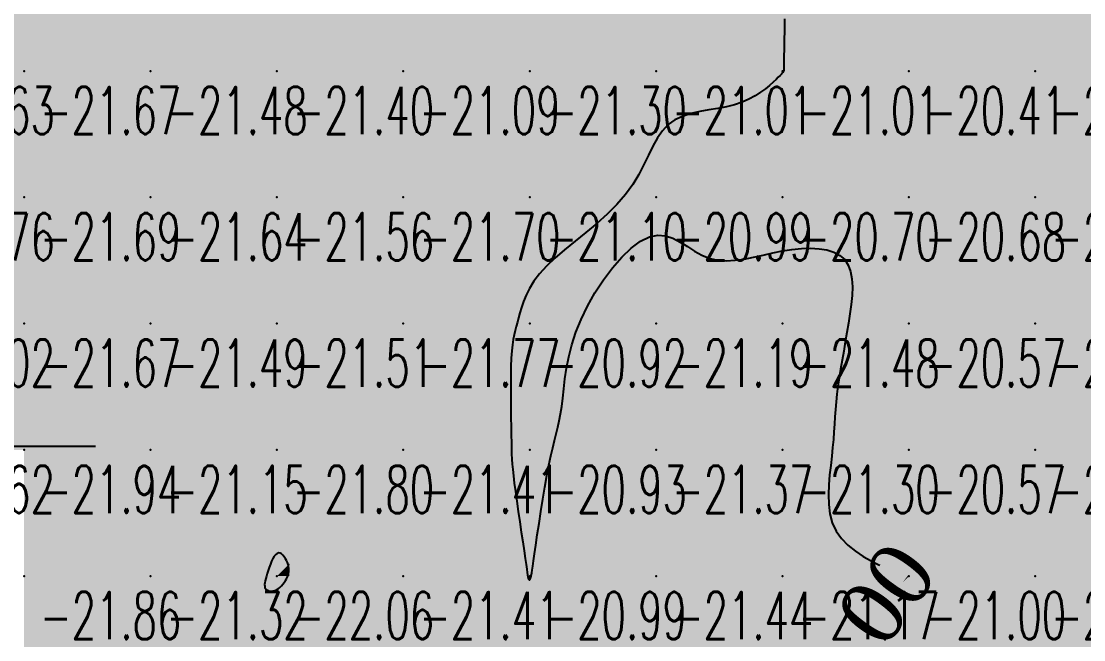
# Model space of a CAD drawing. Header units: millimetres. Extents: x 88261 to 90953, y 390274 to 392322.
# Drawn here: x 89000 to 89084.1, y 391482.2 to 391531.2 of the extents above; entities that cross this region are included whole.
import ezdxf
from ezdxf.enums import TextEntityAlignment as Align

# ---------------------------------------------------------------- set-up
doc = ezdxf.new("R2010")
doc.units = ezdxf.units.MM
doc.header["$LTSCALE"] = 25
for name, color, linetype in [('Carroyage(1)_Croix', 7, 'Continuous'), ('CN_03_00', 7, 'Continuous'), ('Cotation Courbes de niveau', 7, 'Continuous'), ('COTEAlt', 7, 'Continuous'), ('TN_COLORIAGE', 7, 'Continuous')]:
    doc.layers.add(name, color=color, linetype=linetype)
doc.styles.add('Simplex 1.0', font='Simplex.shx', dxfattribs={"width": 0.99, "height": 2.5})
doc.styles.get("Standard").update_dxf_attribs({"font": 'times.ttf'})

# ---------------------------------------------------------------- blocks, each defined once
blk = doc.blocks.new('COTE')
at = {"color": 0}
blk.add_point((0, 0), dxfattribs=at)
at = {"layer": 'COTEAlt'}
blk.add_attdef('ALT', text='', height=3.75, dxfattribs=at).set_placement((1.25, -1.25), align=Align.TOP_LEFT)

msp = doc.modelspace()

# ---------------------------------------------------------------- linework, layer by layer
at = {"layer": 'Carroyage(1)_Croix'}
msp.add_line((88993.4, 391497.54), (89005.9, 391497.54), dxfattribs=at)
at = {"layer": 'CN_03_00', "elevation": -21, "flags": 128}
msp.add_lwpolyline([(89060.411, 391531.365), (89060.394, 391530.474), (89060.38, 391529.662), (89060.369, 391528.966), (89060.36, 391528.415), (89060.354, 391527.997), (89060.35, 391527.695), (89060.346, 391527.487), (89060.344, 391527.355), (89060.341, 391527.28), (89060.337, 391527.242), (89060.332, 391527.222), (89060.325, 391527.202), (89060.309, 391527.176), (89060.281, 391527.137), (89060.233, 391527.081), (89060.161, 391527.002), (89060.057, 391526.895), (89059.917, 391526.756), (89059.735, 391526.577), (89059.505, 391526.358), (89059.226, 391526.107), (89058.896, 391525.835), (89058.516, 391525.554), (89058.082, 391525.276), (89057.596, 391525.012), (89057.055, 391524.773), (89056.458, 391524.571), (89055.807, 391524.412), (89055.119, 391524.282), (89054.41, 391524.161), (89053.698, 391524.029), (89053.003, 391523.867), (89052.343, 391523.653), (89051.735, 391523.37), (89051.197, 391522.996), (89050.741, 391522.517), (89050.348, 391521.945), (89049.991, 391521.295), (89049.644, 391520.584), (89049.281, 391519.828), (89048.876, 391519.043), (89048.402, 391518.245), (89047.833, 391517.45), (89047.153, 391516.673), (89046.382, 391515.915), (89045.551, 391515.178), (89044.691, 391514.46), (89043.833, 391513.763), (89043.007, 391513.086), (89042.244, 391512.43), (89041.575, 391511.795), (89041.022, 391511.181), (89040.578, 391510.59), (89040.229, 391510.026), (89039.959, 391509.491), (89039.753, 391508.988), (89039.596, 391508.519), (89039.473, 391508.087), (89039.369, 391507.696), (89039.271, 391507.344), (89039.178, 391507.015), (89039.092, 391506.693), (89039.013, 391506.357), (89038.942, 391505.989), (89038.881, 391505.571), (89038.831, 391505.084), (89038.793, 391504.509), (89038.767, 391503.836), (89038.753, 391503.082), (89038.747, 391502.276), (89038.749, 391501.445), (89038.755, 391500.615), (89038.765, 391499.812), (89038.777, 391499.065), (89038.787, 391498.4), (89038.796, 391497.834), (89038.805, 391497.35), (89038.817, 391496.919), (89038.835, 391496.515), (89038.862, 391496.109), (89038.901, 391495.675), (89038.954, 391495.185), (89039.026, 391494.611), (89039.117, 391493.935), (89039.223, 391493.179), (89039.339, 391492.372), (89039.461, 391491.545), (89039.582, 391490.728), (89039.699, 391489.951), (89039.805, 391489.246), (89039.895, 391488.641), (89039.966, 391488.16), (89040.019, 391487.793), (89040.058, 391487.525), (89040.084, 391487.338), (89040.101, 391487.217), (89040.112, 391487.143), (89040.12, 391487.102), (89040.128, 391487.075), (89040.137, 391487.051), (89040.149, 391487.026), (89040.163, 391487.002), (89040.178, 391486.981), (89040.194, 391486.965), (89040.211, 391486.954), (89040.228, 391486.95), (89040.245, 391486.954), (89040.262, 391486.968), (89040.278, 391486.99), (89040.294, 391487.019), (89040.309, 391487.052), (89040.323, 391487.089), (89040.335, 391487.126), (89040.347, 391487.164), (89040.357, 391487.199), (89040.366, 391487.234), (89040.376, 391487.284), (89040.39, 391487.37), (89040.412, 391487.51), (89040.443, 391487.724), (89040.488, 391488.031), (89040.549, 391488.451), (89040.629, 391489.004), (89040.73, 391489.699), (89040.849, 391490.513), (89040.983, 391491.413), (89041.129, 391492.365), (89041.284, 391493.337), (89041.443, 391494.296), (89041.605, 391495.209), (89041.764, 391496.042), (89041.919, 391496.772), (89042.068, 391497.413), (89042.21, 391497.989), (89042.343, 391498.521), (89042.468, 391499.034), (89042.582, 391499.55), (89042.685, 391500.093), (89042.776, 391500.685), (89042.857, 391501.346), (89042.939, 391502.074), (89043.038, 391502.865), (89043.169, 391503.713), (89043.347, 391504.614), (89043.586, 391505.561), (89043.902, 391506.551), (89044.309, 391507.577), (89044.817, 391508.631), (89045.413, 391509.683), (89046.075, 391510.701), (89046.785, 391511.652), (89047.524, 391512.502), (89048.271, 391513.22), (89049.007, 391513.77), (89049.712, 391514.122), (89050.371, 391514.254), (89050.992, 391514.198), (89051.583, 391513.998), (89052.156, 391513.699), (89052.723, 391513.345), (89053.292, 391512.98), (89053.876, 391512.648), (89054.485, 391512.394), (89055.127, 391512.251), (89055.8, 391512.21), (89056.5, 391512.251), (89057.222, 391512.354), (89057.961, 391512.499), (89058.712, 391512.668), (89059.472, 391512.838), (89060.235, 391512.991), (89060.995, 391513.109), (89061.74, 391513.183), (89062.458, 391513.206), (89063.135, 391513.17), (89063.758, 391513.069), (89064.313, 391512.896), (89064.789, 391512.643), (89065.17, 391512.304), (89065.449, 391511.875), (89065.635, 391511.365), (89065.738, 391510.786), (89065.772, 391510.149), (89065.75, 391509.466), (89065.683, 391508.751), (89065.586, 391508.014), (89065.469, 391507.267), (89065.344, 391506.522), (89065.216, 391505.783), (89065.088, 391505.052), (89064.963, 391504.334), (89064.844, 391503.631), (89064.734, 391502.946), (89064.636, 391502.283), (89064.553, 391501.645), (89064.487, 391501.032), (89064.435, 391500.438), (89064.392, 391499.853), (89064.354, 391499.267), (89064.314, 391498.672), (89064.27, 391498.058), (89064.215, 391497.415), (89064.146, 391496.734), (89064.062, 391496.01), (89063.976, 391495.252), (89063.909, 391494.476), (89063.877, 391493.696), (89063.901, 391492.925), (89063.998, 391492.178), (89064.187, 391491.469), (89064.486, 391490.813), (89064.907, 391490.221), (89065.426, 391489.692), (89066.013, 391489.222), (89066.638, 391488.809), (89067.271, 391488.448), (89067.879, 391488.135), (89067.959, 391488.097)], dxfattribs=at)
at = {"layer": 'CN_03_00', "elevation": -22, "flags": 128}
msp.add_lwpolyline([(89021.129, 391487.327), (89021.168, 391487.466), (89021.192, 391487.603), (89021.2, 391487.74), (89021.193, 391487.878), (89021.17, 391488.018), (89021.131, 391488.163), (89021.077, 391488.313), (89021.008, 391488.469), (89020.925, 391488.624), (89020.831, 391488.769), (89020.728, 391488.895), (89020.619, 391488.995), (89020.504, 391489.058), (89020.387, 391489.078), (89020.27, 391489.045), (89020.155, 391488.954), (89020.043, 391488.812), (89019.934, 391488.629), (89019.83, 391488.415), (89019.732, 391488.181), (89019.641, 391487.937), (89019.557, 391487.693), (89019.481, 391487.46), (89019.415, 391487.245), (89019.36, 391487.05), (89019.317, 391486.875), (89019.288, 391486.718), (89019.275, 391486.578), (89019.279, 391486.456), (89019.302, 391486.35), (89019.346, 391486.259), (89019.41, 391486.183), (89019.494, 391486.124), (89019.594, 391486.081), (89019.706, 391486.057), (89019.828, 391486.051), (89019.958, 391486.067), (89020.091, 391486.103), (89020.224, 391486.163), (89020.356, 391486.245), (89020.483, 391486.348), (89020.605, 391486.467), (89020.72, 391486.599), (89020.826, 391486.74), (89020.922, 391486.887), (89021.005, 391487.036), (89021.075, 391487.184), (89021.129, 391487.327)], close=True, dxfattribs=at)
at = {"layer": 'TN_COLORIAGE', "color": 233}
for points in [[(88990.249, 391537.239, -21.647), (88990.249, 391527.239, -21.647), (89000.249, 391537.239, -21.647)], [(88990.249, 391527.239, -21.647), (89000.249, 391527.239, -21.647), (89000.249, 391537.239, -21.647)], [(89000.249, 391527.239, -21.337), (89010.249, 391527.239, -21.337), (89010.249, 391537.239, -21.337)], [(89000.249, 391537.239, -21.337), (89000.249, 391527.239, -21.337), (89010.249, 391537.239, -21.337)], [(89010.249, 391537.239, -21.232), (89010.249, 391527.239, -21.232), (89020.249, 391537.239, -21.232)], [(89010.249, 391527.239, -21.232), (89020.249, 391527.239, -21.232), (89020.249, 391537.239, -21.232)], [(89020.249, 391527.239, -21), (89029.587, 391536.578, -21), (89020.249, 391537.239, -21), (89029.166, 391537.239, -21)], [(89020.249, 391527.239, -21), (89029.587, 391536.578, -21), (89030.249, 391527.239, -21), (89030.249, 391534.759, -21)], [(89030.249, 391527.239, -21.048), (89040.249, 391527.239, -21.048), (89040.249, 391537.239, -21.048)], [(89030.249, 391527.239, -21), (89030.249, 391534.759, -21), (89040.249, 391537.239, -21), (89033.933, 391537.239, -21)], [(89040.249, 391527.239, -21.11), (89050.249, 391527.239, -21.11), (89050.249, 391537.239, -21.11)], [(89040.249, 391537.239, -21.11), (89040.249, 391527.239, -21.11), (89050.249, 391537.239, -21.11)], [(89050.249, 391527.239, -21.017), (89060.249, 391527.239, -21.017), (89060.249, 391537.239, -21.017)], [(89050.249, 391537.239, -21.017), (89050.249, 391527.239, -21.017), (89060.249, 391537.239, -21.017)], [(89060.249, 391537.239, -21), (89060.504, 391537.239, -21), (89060.249, 391527.239, -21), (89060.339, 391527.33, -21)], [(88990.249, 391517.239, -21.667), (89000.249, 391517.239, -21.667), (89000.249, 391527.239, -21.667)], [(88990.249, 391527.239, -21.667), (88990.249, 391517.239, -21.667), (89000.249, 391527.239, -21.667)], [(89000.249, 391517.239, -21.477), (89010.249, 391517.239, -21.477), (89010.249, 391527.239, -21.477)], [(89000.249, 391527.239, -21.477), (89000.249, 391517.239, -21.477), (89010.249, 391527.239, -21.477)], [(89010.249, 391517.239, -21.399), (89020.249, 391517.239, -21.399), (89020.249, 391527.239, -21.399)], [(89010.249, 391527.239, -21.399), (89010.249, 391517.239, -21.399), (89020.249, 391527.239, -21.399)], [(89020.249, 391527.239, -21.086), (89020.249, 391517.239, -21.086), (89030.249, 391527.239, -21.086)], [(89020.249, 391517.239, -21.086), (89030.249, 391517.239, -21.086), (89030.249, 391527.239, -21.086)], [(89030.249, 391517.239, -21.303), (89040.249, 391517.239, -21.303), (89040.249, 391527.239, -21.303)], [(89030.249, 391527.239, -21.303), (89030.249, 391517.239, -21.303), (89040.249, 391527.239, -21.303)], [(89040.249, 391517.239, -21), (89049.126, 391517.239, -21), (89050.249, 391527.239, -21), (89050.249, 391524.17, -21)], [(89040.249, 391527.239, -21.006), (89040.249, 391517.239, -21.006), (89050.249, 391527.239, -21.006)], [(89060.249, 391527.239, -21), (89057.062, 391524.053, -21), (89050.249, 391527.239, -21), (89050.249, 391524.17, -21)], [(89060.249, 391527.043, -21.006), (89057.062, 391524.053, -21.006), (89060.249, 391527.239, -21.006)], [(89060.339, 391527.33, -21.006), (89060.351, 391527.239, -21.006), (89060.249, 391527.239, -21.006)], [(89060.351, 391527.239, -21.006), (89060.249, 391527.043, -21.006), (89060.249, 391527.239, -21.006)], [(88990.249, 391507.866, -21.692), (88990.74, 391507.731, -21.692), (88990.249, 391517.239, -21.692), (89000.249, 391517.239, -21.692)], [(88990.74, 391507.731, -21.669), (88990.708, 391507.239, -21.669), (89000.249, 391517.239, -21.669), (89000.249, 391507.239, -21.669)], [(89000.249, 391507.239, -21.644), (89010.249, 391507.239, -21.644), (89010.249, 391517.239, -21.644)], [(89000.249, 391517.239, -21.644), (89000.249, 391507.239, -21.644), (89010.249, 391517.239, -21.644)], [(89010.249, 391517.239, -21.563), (89010.249, 391507.239, -21.563), (89020.249, 391517.239, -21.563)], [(89010.249, 391507.239, -21.563), (89020.249, 391507.239, -21.563), (89020.249, 391517.239, -21.563)], [(89020.249, 391507.239, -21.697), (89030.249, 391507.239, -21.697), (89030.249, 391517.239, -21.697)], [(89020.249, 391517.239, -21.697), (89020.249, 391507.239, -21.697), (89030.249, 391517.239, -21.697)], [(89030.249, 391517.239, -21.103), (89030.249, 391507.239, -21.103), (89040.249, 391517.239, -21.103)], [(89030.249, 391507.239, -21), (89039.327, 391507.239, -21), (89040.249, 391517.239, -21), (89040.249, 391511.573, -21)], [(89040.249, 391511.573, -21.103), (89049.126, 391517.239, -21.103), (89040.249, 391517.239, -21.103)], [(89043.172, 391507.239, -21.19), (89050.249, 391516.6, -21.19), (89050.249, 391507.239, -21.19)], [(89054.103, 391511.093, -21.19), (89050.249, 391516.6, -21.19), (89050.249, 391507.239, -21.19)], [(89060.249, 391507.239, -21), (89060.249, 391513.389, -21), (89050.249, 391507.239, -21), (89054.103, 391511.093, -21)], [(89066.309, 391513.3, -21.485), (89060.249, 391513.389, -21.485), (89060.249, 391507.239, -21.485)], [(89065.537, 391507.239, -21.485), (89066.309, 391513.3, -21.485), (89060.249, 391507.239, -21.485)], [(88990.708, 391507.239, -21.625), (88990.249, 391506.832, -21.625), (89000.249, 391507.239, -21.625), (88990.249, 391497.239, -21.625)], [(88990.249, 391497.239, -21.669), (89000.249, 391497.239, -21.669), (89000.249, 391507.239, -21.669)], [(89000.249, 391497.239, -21.487), (89010.249, 391497.239, -21.487), (89010.249, 391507.239, -21.487)], [(89000.249, 391507.239, -21.487), (89000.249, 391497.239, -21.487), (89010.249, 391507.239, -21.487)], [(89010.249, 391507.239, -21.513), (89010.249, 391497.239, -21.513), (89020.249, 391507.239, -21.513)], [(89010.249, 391497.239, -21.513), (89020.249, 391497.239, -21.513), (89020.249, 391507.239, -21.513)], [(89020.249, 391497.239, -21.774), (89030.249, 391497.239, -21.774), (89030.249, 391507.239, -21.774)], [(89020.249, 391507.239, -21.774), (89020.249, 391497.239, -21.774), (89030.249, 391507.239, -21.774)], [(89030.249, 391507.239, -21), (89039.327, 391507.239, -21), (89030.249, 391497.239, -21), (89038.654, 391505.644, -21)], [(89050.249, 391497.239, -21), (89041.818, 391497.239, -21), (89050.249, 391507.239, -21), (89042.917, 391499.908, -21)], [(89043.172, 391507.239, -21.19), (89042.917, 391499.908, -21.19), (89050.249, 391507.239, -21.19)], [(89050.249, 391497.239, -21.485), (89060.249, 391497.239, -21.485), (89060.249, 391507.239, -21.485)], [(89050.249, 391507.239, -21.485), (89050.249, 391497.239, -21.485), (89060.249, 391507.239, -21.485)], [(89060.249, 391507.239, -21), (89065.537, 391507.239, -21), (89060.249, 391497.239, -21), (89064.357, 391501.348, -21)], [(89038.654, 391505.644, -21.414), (89038.816, 391497.239, -21.414), (89030.249, 391497.239, -21.414)], [(89064.353, 391497.239, -21.301), (89064.357, 391501.348, -21.301), (89060.249, 391497.239, -21.301)], [(89000.249, 391497.239, -21.15), (89000.249, 391487.239, -21.15), (89010.249, 391497.239, -21.15)], [(89000.249, 391487.239, -21.15), (89010.249, 391487.239, -21.15), (89010.249, 391497.239, -21.15)], [(89010.249, 391497.239, -21.801), (89010.249, 391487.239, -21.801), (89020.249, 391497.239, -21.801)], [(89020.249, 391489.699, -21.318), (89019.382, 391487.239, -21.318), (89020.249, 391497.239, -21.318), (89010.249, 391487.239, -21.318)], [(89020.249, 391489.699, -21.414), (89021.244, 391488.235, -21.414), (89020.249, 391497.239, -21.414), (89030.249, 391497.239, -21.414)], [(89021.244, 391488.235, -21.411), (89021.239, 391487.239, -21.411), (89030.249, 391497.239, -21.411), (89030.249, 391487.239, -21.411)], [(89030.249, 391497.239, -21), (89038.816, 391497.239, -21), (89030.249, 391487.239, -21), (89038.806, 391495.796, -21)], [(89050.249, 391487.239, -21), (89040.374, 391487.239, -21), (89050.249, 391497.239, -21), (89040.395, 391487.386, -21)], [(89041.818, 391497.239, -21.372), (89040.395, 391487.386, -21.372), (89050.249, 391497.239, -21.372)], [(89050.249, 391487.239, -21.301), (89060.249, 391487.239, -21.301), (89060.249, 391497.239, -21.301)], [(89050.249, 391497.239, -21.301), (89050.249, 391487.239, -21.301), (89060.249, 391497.239, -21.301)], [(89060.249, 391497.239, -21), (89064.353, 391497.239, -21), (89060.249, 391487.239, -21), (89063.109, 391490.1, -21)], [(89038.806, 391495.796, -21.411), (89040.116, 391487.239, -21.411), (89030.249, 391487.239, -21.411)], [(89063.109, 391490.1, -21.173), (89070.13, 391487.239, -21.173), (89060.249, 391487.239, -21.173)], [(89000.249, 391477.239, -21.318), (89010.249, 391477.239, -21.318), (89010.249, 391487.239, -21.318)], [(89000.249, 391487.239, -21.318), (89000.249, 391477.239, -21.318), (89010.249, 391487.239, -21.318)], [(89019.111, 391486.101, -21.318), (89019.382, 391487.239, -21.318), (89010.249, 391477.239, -21.318), (89010.249, 391487.239, -21.318)], [(89020.249, 391477.239, -21.411), (89030.249, 391477.239, -21.411), (89030.249, 391487.239, -21.411)], [(89020.249, 391485.909, -21.411), (89021.239, 391487.239, -21.411), (89020.249, 391477.239, -21.411), (89030.249, 391487.239, -21.411)], [(89030.249, 391487.239, -21), (89040.116, 391487.239, -21), (89030.249, 391477.239, -21), (89040.1, 391487.091, -21)], [(89030.249, 391477.239, -21), (89040.1, 391487.091, -21), (89040.249, 391477.239, -21), (89040.249, 391486.849, -21)], [(89040.249, 391477.239, -21.436), (89050.249, 391477.239, -21.436), (89050.249, 391487.239, -21.436)], [(89050.249, 391487.239, -21), (89040.374, 391487.239, -21), (89040.249, 391477.239, -21), (89040.249, 391486.849, -21)], [(89050.249, 391487.239, -21.173), (89050.249, 391477.239, -21.173), (89060.249, 391487.239, -21.173)], [(89050.249, 391477.239, -21.173), (89060.249, 391477.239, -21.173), (89060.249, 391487.239, -21.173)], [(89060.249, 391487.239, -21), (89070.13, 391487.239, -21), (89060.249, 391477.239, -21), (89069.804, 391486.795, -21)], [(89020.249, 391485.909, -21.496), (89019.111, 391486.101, -21.496), (89020.249, 391477.239, -21.496), (89010.249, 391477.239, -21.496)], [(89061.2, 391477.239, -21.045), (89069.804, 391486.795, -21.045), (89060.249, 391477.239, -21.045)]]:
    msp.add_solid(points, dxfattribs=at)
at = {"layer": 'TN_COLORIAGE', "color": 223}
for points in [[(89060.351, 391527.239, -20.333), (89060.339, 391527.33, -20.333), (89070.249, 391527.239, -20.333), (89070.249, 391537.239, -20.333)], [(89060.339, 391527.33, -20.333), (89060.504, 391537.239, -20.333), (89070.249, 391537.239, -20.333)], [(89070.249, 391527.239, -20.609), (89080.249, 391527.239, -20.609), (89080.249, 391537.239, -20.609)], [(89070.249, 391537.239, -20.609), (89070.249, 391527.239, -20.609), (89080.249, 391537.239, -20.609)], [(89080.249, 391527.239, -20.578), (89090.249, 391527.239, -20.578), (89090.249, 391537.239, -20.578)], [(89080.249, 391537.239, -20.578), (89080.249, 391527.239, -20.578), (89090.249, 391537.239, -20.578)], [(89060.249, 391517.239, -20.411), (89070.249, 391517.239, -20.411), (89070.249, 391527.239, -20.411)], [(89060.249, 391527.043, -20.411), (89060.351, 391527.239, -20.411), (89060.249, 391517.239, -20.411), (89070.249, 391527.239, -20.411)], [(89070.249, 391517.239, -20.962), (89080.249, 391517.239, -20.962), (89080.249, 391527.239, -20.962)], [(89070.249, 391527.239, -20.962), (89070.249, 391517.239, -20.962), (89080.249, 391527.239, -20.962)], [(89080.249, 391517.239, -20.539), (89090.249, 391517.239, -20.539), (89090.249, 391527.239, -20.539)], [(89080.249, 391527.239, -20.539), (89080.249, 391517.239, -20.539), (89090.249, 391527.239, -20.539)], [(89057.062, 391524.053, -20.697), (89060.249, 391527.043, -20.697), (89050.249, 391517.239, -20.697), (89060.249, 391517.239, -20.697)], [(89050.249, 391524.17, -20.987), (89049.126, 391517.239, -20.987), (89050.249, 391517.239, -20.987)], [(89050.249, 391524.17, -20.987), (89057.062, 391524.053, -20.987), (89050.249, 391517.239, -20.987)], [(89050.249, 391516.6, -20.921), (89043.172, 391507.239, -20.921), (89050.249, 391517.239, -20.921), (89040.249, 391507.239, -20.921)], [(89049.126, 391517.239, -20.921), (89040.249, 391511.573, -20.921), (89050.249, 391517.239, -20.921), (89040.249, 391507.239, -20.921)], [(89050.249, 391516.6, -20.697), (89054.103, 391511.093, -20.697), (89050.249, 391517.239, -20.697), (89060.249, 391517.239, -20.697)], [(89054.103, 391511.093, -20.697), (89060.249, 391513.389, -20.697), (89060.249, 391517.239, -20.697)], [(89060.249, 391513.389, -20.685), (89066.309, 391513.3, -20.685), (89060.249, 391517.239, -20.685), (89070.249, 391517.239, -20.685)], [(89066.309, 391513.3, -20.568), (89065.537, 391507.239, -20.568), (89070.249, 391517.239, -20.568), (89070.249, 391507.239, -20.568)], [(89070.249, 391507.239, -20.915), (89080.249, 391507.239, -20.915), (89080.249, 391517.239, -20.915)], [(89070.249, 391517.239, -20.915), (89070.249, 391507.239, -20.915), (89080.249, 391517.239, -20.915)], [(89080.249, 391507.239, -20.669), (89090.249, 391507.239, -20.669), (89090.249, 391517.239, -20.669)], [(89080.249, 391517.239, -20.669), (89080.249, 391507.239, -20.669), (89090.249, 391517.239, -20.669)], [(89040.249, 391511.573, -20.921), (89039.327, 391507.239, -20.921), (89040.249, 391507.239, -20.921)], [(89038.816, 391497.239, -20.921), (89038.654, 391505.644, -20.921), (89040.249, 391497.239, -20.921), (89040.249, 391507.239, -20.921)], [(89038.654, 391505.644, -20.921), (89039.327, 391507.239, -20.921), (89040.249, 391507.239, -20.921)], [(89042.917, 391499.908, -20.921), (89043.172, 391507.239, -20.921), (89040.249, 391497.239, -20.921), (89040.249, 391507.239, -20.921)], [(89064.357, 391501.348, -20.568), (89064.353, 391497.239, -20.568), (89070.249, 391507.239, -20.568), (89070.249, 391497.239, -20.568)], [(89064.357, 391501.348, -20.568), (89065.537, 391507.239, -20.568), (89070.249, 391507.239, -20.568)], [(89070.249, 391497.239, -20.835), (89080.249, 391497.239, -20.835), (89080.249, 391507.239, -20.835)], [(89070.249, 391507.239, -20.835), (89070.249, 391497.239, -20.835), (89080.249, 391507.239, -20.835)], [(89080.249, 391507.239, -20.786), (89080.249, 391497.239, -20.786), (89090.249, 391507.239, -20.786)], [(89080.249, 391497.239, -20.786), (89090.249, 391497.239, -20.786), (89090.249, 391507.239, -20.786)], [(89042.917, 391499.908, -20.931), (89041.818, 391497.239, -20.931), (89040.249, 391497.239, -20.931)], [(89038.806, 391495.796, -20.931), (89038.816, 391497.239, -20.931), (89040.249, 391497.239, -20.931)], [(89040.116, 391487.239, -20.931), (89038.806, 391495.796, -20.931), (89040.249, 391487.239, -20.931), (89040.249, 391497.239, -20.931)], [(89040.395, 391487.386, -20.931), (89041.818, 391497.239, -20.931), (89040.249, 391487.239, -20.931), (89040.249, 391497.239, -20.931)], [(89063.109, 391490.1, -20.568), (89064.353, 391497.239, -20.568), (89070.249, 391497.239, -20.568)], [(89070.13, 391487.239, -20.568), (89063.109, 391490.1, -20.568), (89070.249, 391487.239, -20.568), (89070.249, 391497.239, -20.568)], [(89070.249, 391487.239, -20.438), (89080.249, 391487.239, -20.438), (89080.249, 391497.239, -20.438)], [(89070.249, 391497.239, -20.438), (89070.249, 391487.239, -20.438), (89080.249, 391497.239, -20.438)], [(89080.249, 391487.239, -20.987), (89090.249, 391487.239, -20.987), (89090.249, 391497.239, -20.987)], [(89080.249, 391497.239, -20.987), (89080.249, 391487.239, -20.987), (89090.249, 391497.239, -20.987)], [(89040.1, 391487.091, -20.994), (89040.116, 391487.239, -20.994), (89040.249, 391487.239, -20.994)], [(89040.249, 391486.849, -20.994), (89040.1, 391487.091, -20.994), (89040.249, 391487.239, -20.994)], [(89040.395, 391487.386, -20.994), (89040.374, 391487.239, -20.994), (89040.249, 391487.239, -20.994)], [(89040.249, 391486.849, -20.994), (89040.374, 391487.239, -20.994), (89040.249, 391487.239, -20.994)], [(89069.804, 391486.795, -20.573), (89061.2, 391477.239, -20.573), (89070.249, 391487.239, -20.573), (89070.249, 391477.239, -20.573)], [(89069.804, 391486.795, -20.998), (89070.13, 391487.239, -20.998), (89070.249, 391487.239, -20.998)], [(89070.249, 391477.239, -20.529), (89080.249, 391477.239, -20.529), (89080.249, 391487.239, -20.529)], [(89070.249, 391487.239, -20.529), (89070.249, 391477.239, -20.529), (89080.249, 391487.239, -20.529)], [(89080.249, 391477.239, -20.819), (89090.249, 391477.239, -20.819), (89090.249, 391487.239, -20.819)], [(89080.249, 391487.239, -20.819), (89080.249, 391477.239, -20.819), (89090.249, 391487.239, -20.819)]]:
    msp.add_solid(points, dxfattribs=at)
at = {"layer": 'TN_COLORIAGE', "color": 243}
for points in [[(89019.382, 391487.239, -22.065), (89020.249, 391489.699, -22.065), (89020.249, 391487.239, -22.065)], [(89021.244, 391488.235, -22.065), (89020.249, 391489.699, -22.065), (89020.249, 391487.239, -22.065)], [(89021.239, 391487.239, -22.065), (89021.244, 391488.235, -22.065), (89020.249, 391487.239, -22.065)], [(89019.111, 391486.101, -22.065), (89020.249, 391485.909, -22.065), (89020.249, 391487.239, -22.065)], [(89019.382, 391487.239, -22.065), (89019.111, 391486.101, -22.065), (89020.249, 391487.239, -22.065)], [(89021.239, 391487.239, -22.065), (89020.249, 391485.909, -22.065), (89020.249, 391487.239, -22.065)]]:
    msp.add_solid(points, dxfattribs=at)

# ---------------------------------------------------------------- block references
at = {"layer": 'COTEAlt'}
ref = msp.add_blockref('COTE', (88990.249, 391527.239), dxfattribs=at)
ref.add_attrib('ALT', '-21.63', dxfattribs={"height": 3.75, "style": 'Simplex 1.0', "width": 0.6}).set_placement((88991.499, 391525.989), align=Align.TOP_LEFT)
ref = msp.add_blockref('COTE', (89000.249, 391527.239), dxfattribs=at)
ref.add_attrib('ALT', '-21.67', dxfattribs={"height": 3.75, "style": 'Simplex 1.0', "width": 0.6}).set_placement((89001.499, 391525.989), align=Align.TOP_LEFT)
ref = msp.add_blockref('COTE', (89010.249, 391527.239), dxfattribs=at)
ref.add_attrib('ALT', '-21.48', dxfattribs={"height": 3.75, "style": 'Simplex 1.0', "width": 0.6}).set_placement((89011.499, 391525.989), align=Align.TOP_LEFT)
ref = msp.add_blockref('COTE', (89020.249, 391527.239), dxfattribs=at)
ref.add_attrib('ALT', '-21.40', dxfattribs={"height": 3.75, "style": 'Simplex 1.0', "width": 0.6}).set_placement((89021.499, 391525.989), align=Align.TOP_LEFT)
ref = msp.add_blockref('COTE', (89030.249, 391527.239), dxfattribs=at)
ref.add_attrib('ALT', '-21.09', dxfattribs={"height": 3.75, "style": 'Simplex 1.0', "width": 0.6}).set_placement((89031.499, 391525.989), align=Align.TOP_LEFT)
ref = msp.add_blockref('COTE', (89040.249, 391527.239), dxfattribs=at)
ref.add_attrib('ALT', '-21.30', dxfattribs={"height": 3.75, "style": 'Simplex 1.0', "width": 0.6}).set_placement((89041.499, 391525.989), align=Align.TOP_LEFT)
ref = msp.add_blockref('COTE', (89050.249, 391527.239), dxfattribs=at)
ref.add_attrib('ALT', '-21.01', dxfattribs={"height": 3.75, "style": 'Simplex 1.0', "width": 0.6}).set_placement((89051.499, 391525.989), align=Align.TOP_LEFT)
ref = msp.add_blockref('COTE', (89060.249, 391527.239), dxfattribs=at)
ref.add_attrib('ALT', '-21.01', dxfattribs={"height": 3.75, "style": 'Simplex 1.0', "width": 0.6}).set_placement((89061.499, 391525.989), align=Align.TOP_LEFT)
ref = msp.add_blockref('COTE', (89070.249, 391527.239), dxfattribs=at)
ref.add_attrib('ALT', '-20.41', dxfattribs={"height": 3.75, "style": 'Simplex 1.0', "width": 0.6}).set_placement((89071.499, 391525.989), align=Align.TOP_LEFT)
ref = msp.add_blockref('COTE', (89080.249, 391527.239), dxfattribs=at)
ref.add_attrib('ALT', '-20.96', dxfattribs={"height": 3.75, "style": 'Simplex 1.0', "width": 0.6}).set_placement((89081.499, 391525.989), align=Align.TOP_LEFT)
ref = msp.add_blockref('COTE', (88990.249, 391517.239), dxfattribs=at)
ref.add_attrib('ALT', '-21.76', dxfattribs={"height": 3.75, "style": 'Simplex 1.0', "width": 0.6}).set_placement((88991.499, 391515.989), align=Align.TOP_LEFT)
ref = msp.add_blockref('COTE', (89000.249, 391517.239), dxfattribs=at)
ref.add_attrib('ALT', '-21.69', dxfattribs={"height": 3.75, "style": 'Simplex 1.0', "width": 0.6}).set_placement((89001.499, 391515.989), align=Align.TOP_LEFT)
ref = msp.add_blockref('COTE', (89010.249, 391517.239), dxfattribs=at)
ref.add_attrib('ALT', '-21.64', dxfattribs={"height": 3.75, "style": 'Simplex 1.0', "width": 0.6}).set_placement((89011.499, 391515.989), align=Align.TOP_LEFT)
ref = msp.add_blockref('COTE', (89020.249, 391517.239), dxfattribs=at)
ref.add_attrib('ALT', '-21.56', dxfattribs={"height": 3.75, "style": 'Simplex 1.0', "width": 0.6}).set_placement((89021.499, 391515.989), align=Align.TOP_LEFT)
ref = msp.add_blockref('COTE', (89030.249, 391517.239), dxfattribs=at)
ref.add_attrib('ALT', '-21.70', dxfattribs={"height": 3.75, "style": 'Simplex 1.0', "width": 0.6}).set_placement((89031.499, 391515.989), align=Align.TOP_LEFT)
ref = msp.add_blockref('COTE', (89040.249, 391517.239), dxfattribs=at)
ref.add_attrib('ALT', '-21.10', dxfattribs={"height": 3.75, "style": 'Simplex 1.0', "width": 0.6}).set_placement((89041.499, 391515.989), align=Align.TOP_LEFT)
ref = msp.add_blockref('COTE', (89050.249, 391517.239), dxfattribs=at)
ref.add_attrib('ALT', '-20.99', dxfattribs={"height": 3.75, "style": 'Simplex 1.0', "width": 0.6}).set_placement((89051.499, 391515.989), align=Align.TOP_LEFT)
ref = msp.add_blockref('COTE', (89060.249, 391517.239), dxfattribs=at)
ref.add_attrib('ALT', '-20.70', dxfattribs={"height": 3.75, "style": 'Simplex 1.0', "width": 0.6}).set_placement((89061.499, 391515.989), align=Align.TOP_LEFT)
ref = msp.add_blockref('COTE', (89070.249, 391517.239), dxfattribs=at)
ref.add_attrib('ALT', '-20.68', dxfattribs={"height": 3.75, "style": 'Simplex 1.0', "width": 0.6}).set_placement((89071.499, 391515.989), align=Align.TOP_LEFT)
ref = msp.add_blockref('COTE', (89080.249, 391517.239), dxfattribs=at)
ref.add_attrib('ALT', '-20.92', dxfattribs={"height": 3.75, "style": 'Simplex 1.0', "width": 0.6}).set_placement((89081.499, 391515.989), align=Align.TOP_LEFT)
ref = msp.add_blockref('COTE', (88990.249, 391507.239), dxfattribs=at)
ref.add_attrib('ALT', '-22.02', dxfattribs={"height": 3.75, "style": 'Simplex 1.0', "width": 0.6}).set_placement((88991.499, 391505.989), align=Align.TOP_LEFT)
ref = msp.add_blockref('COTE', (89000.249, 391507.239), dxfattribs=at)
ref.add_attrib('ALT', '-21.67', dxfattribs={"height": 3.75, "style": 'Simplex 1.0', "width": 0.6}).set_placement((89001.499, 391505.989), align=Align.TOP_LEFT)
ref = msp.add_blockref('COTE', (89010.249, 391507.239), dxfattribs=at)
ref.add_attrib('ALT', '-21.49', dxfattribs={"height": 3.75, "style": 'Simplex 1.0', "width": 0.6}).set_placement((89011.499, 391505.989), align=Align.TOP_LEFT)
ref = msp.add_blockref('COTE', (89020.249, 391507.239), dxfattribs=at)
ref.add_attrib('ALT', '-21.51', dxfattribs={"height": 3.75, "style": 'Simplex 1.0', "width": 0.6}).set_placement((89021.499, 391505.989), align=Align.TOP_LEFT)
ref = msp.add_blockref('COTE', (89030.249, 391507.239), dxfattribs=at)
ref.add_attrib('ALT', '-21.77', dxfattribs={"height": 3.75, "style": 'Simplex 1.0', "width": 0.6}).set_placement((89031.499, 391505.989), align=Align.TOP_LEFT)
ref = msp.add_blockref('COTE', (89040.249, 391507.239), dxfattribs=at)
ref.add_attrib('ALT', '-20.92', dxfattribs={"height": 3.75, "style": 'Simplex 1.0', "width": 0.6}).set_placement((89041.499, 391505.989), align=Align.TOP_LEFT)
ref = msp.add_blockref('COTE', (89050.249, 391507.239), dxfattribs=at)
ref.add_attrib('ALT', '-21.19', dxfattribs={"height": 3.75, "style": 'Simplex 1.0', "width": 0.6}).set_placement((89051.499, 391505.989), align=Align.TOP_LEFT)
ref = msp.add_blockref('COTE', (89060.249, 391507.239), dxfattribs=at)
ref.add_attrib('ALT', '-21.48', dxfattribs={"height": 3.75, "style": 'Simplex 1.0', "width": 0.6}).set_placement((89061.499, 391505.989), align=Align.TOP_LEFT)
ref = msp.add_blockref('COTE', (89070.249, 391507.239), dxfattribs=at)
ref.add_attrib('ALT', '-20.57', dxfattribs={"height": 3.75, "style": 'Simplex 1.0', "width": 0.6}).set_placement((89071.499, 391505.989), align=Align.TOP_LEFT)
ref = msp.add_blockref('COTE', (89080.249, 391507.239), dxfattribs=at)
ref.add_attrib('ALT', '-20.84', dxfattribs={"height": 3.75, "style": 'Simplex 1.0', "width": 0.6}).set_placement((89081.499, 391505.989), align=Align.TOP_LEFT)
ref = msp.add_blockref('COTE', (88990.249, 391497.239), dxfattribs=at)
ref.add_attrib('ALT', '-21.62', dxfattribs={"height": 3.75, "style": 'Simplex 1.0', "width": 0.6}).set_placement((88991.499, 391495.989), align=Align.TOP_LEFT)
ref = msp.add_blockref('COTE', (89000.249, 391497.239), dxfattribs=at)
ref.add_attrib('ALT', '-21.94', dxfattribs={"height": 3.75, "style": 'Simplex 1.0', "width": 0.6}).set_placement((89001.499, 391495.989), align=Align.TOP_LEFT)
ref = msp.add_blockref('COTE', (89010.249, 391497.239), dxfattribs=at)
ref.add_attrib('ALT', '-21.15', dxfattribs={"height": 3.75, "style": 'Simplex 1.0', "width": 0.6}).set_placement((89011.499, 391495.989), align=Align.TOP_LEFT)
ref = msp.add_blockref('COTE', (89020.249, 391497.239), dxfattribs=at)
ref.add_attrib('ALT', '-21.80', dxfattribs={"height": 3.75, "style": 'Simplex 1.0', "width": 0.6}).set_placement((89021.499, 391495.989), align=Align.TOP_LEFT)
ref = msp.add_blockref('COTE', (89030.249, 391497.239), dxfattribs=at)
ref.add_attrib('ALT', '-21.41', dxfattribs={"height": 3.75, "style": 'Simplex 1.0', "width": 0.6}).set_placement((89031.499, 391495.989), align=Align.TOP_LEFT)
ref = msp.add_blockref('COTE', (89040.249, 391497.239), dxfattribs=at)
ref.add_attrib('ALT', '-20.93', dxfattribs={"height": 3.75, "style": 'Simplex 1.0', "width": 0.6}).set_placement((89041.499, 391495.989), align=Align.TOP_LEFT)
ref = msp.add_blockref('COTE', (89050.249, 391497.239), dxfattribs=at)
ref.add_attrib('ALT', '-21.37', dxfattribs={"height": 3.75, "style": 'Simplex 1.0', "width": 0.6}).set_placement((89051.499, 391495.989), align=Align.TOP_LEFT)
ref = msp.add_blockref('COTE', (89060.249, 391497.239), dxfattribs=at)
ref.add_attrib('ALT', '-21.30', dxfattribs={"height": 3.75, "style": 'Simplex 1.0', "width": 0.6}).set_placement((89061.499, 391495.989), align=Align.TOP_LEFT)
ref = msp.add_blockref('COTE', (89070.249, 391497.239), dxfattribs=at)
ref.add_attrib('ALT', '-20.57', dxfattribs={"height": 3.75, "style": 'Simplex 1.0', "width": 0.6}).set_placement((89071.499, 391495.989), align=Align.TOP_LEFT)
ref = msp.add_blockref('COTE', (89080.249, 391497.239), dxfattribs=at)
ref.add_attrib('ALT', '-20.44', dxfattribs={"height": 3.75, "style": 'Simplex 1.0', "width": 0.6}).set_placement((89081.499, 391495.989), align=Align.TOP_LEFT)
ref = msp.add_blockref('COTE', (89000.249, 391487.239), dxfattribs=at)
ref.add_attrib('ALT', '-21.86', dxfattribs={"height": 3.75, "style": 'Simplex 1.0', "width": 0.6}).set_placement((89001.499, 391485.989), align=Align.TOP_LEFT)
ref = msp.add_blockref('COTE', (89010.249, 391487.239), dxfattribs=at)
ref.add_attrib('ALT', '-21.32', dxfattribs={"height": 3.75, "style": 'Simplex 1.0', "width": 0.6}).set_placement((89011.499, 391485.989), align=Align.TOP_LEFT)
ref = msp.add_blockref('COTE', (89020.249, 391487.239), dxfattribs=at)
ref.add_attrib('ALT', '-22.06', dxfattribs={"height": 3.75, "style": 'Simplex 1.0', "width": 0.6}).set_placement((89021.499, 391485.989), align=Align.TOP_LEFT)
ref = msp.add_blockref('COTE', (89030.249, 391487.239), dxfattribs=at)
ref.add_attrib('ALT', '-21.41', dxfattribs={"height": 3.75, "style": 'Simplex 1.0', "width": 0.6}).set_placement((89031.499, 391485.989), align=Align.TOP_LEFT)
ref = msp.add_blockref('COTE', (89040.249, 391487.239), dxfattribs=at)
ref.add_attrib('ALT', '-20.99', dxfattribs={"height": 3.75, "style": 'Simplex 1.0', "width": 0.6}).set_placement((89041.499, 391485.989), align=Align.TOP_LEFT)
ref = msp.add_blockref('COTE', (89050.249, 391487.239), dxfattribs=at)
ref.add_attrib('ALT', '-21.44', dxfattribs={"height": 3.75, "style": 'Simplex 1.0', "width": 0.6}).set_placement((89051.499, 391485.989), align=Align.TOP_LEFT)
ref = msp.add_blockref('COTE', (89060.249, 391487.239), dxfattribs=at)
ref.add_attrib('ALT', '-21.17', dxfattribs={"height": 3.75, "style": 'Simplex 1.0', "width": 0.6}).set_placement((89061.499, 391485.989), align=Align.TOP_LEFT)
ref = msp.add_blockref('COTE', (89070.249, 391487.239), dxfattribs=at)
ref.add_attrib('ALT', '-21.00', dxfattribs={"height": 3.75, "style": 'Simplex 1.0', "width": 0.6}).set_placement((89071.499, 391485.989), align=Align.TOP_LEFT)
ref = msp.add_blockref('COTE', (89080.249, 391487.239), dxfattribs=at)
ref.add_attrib('ALT', '-20.53', dxfattribs={"height": 3.75, "style": 'Simplex 1.0', "width": 0.6}).set_placement((89081.499, 391485.989), align=Align.TOP_LEFT)

# ---------------------------------------------------------------- texts
at = {"layer": 'Cotation Courbes de niveau'}
msp.add_text('-21.00', height=5, rotation=54.01572, dxfattribs=at).set_placement((89064.941, 391481.019, -21), align=Align.MIDDLE_CENTER)

doc.saveas('drawing.dxf')
